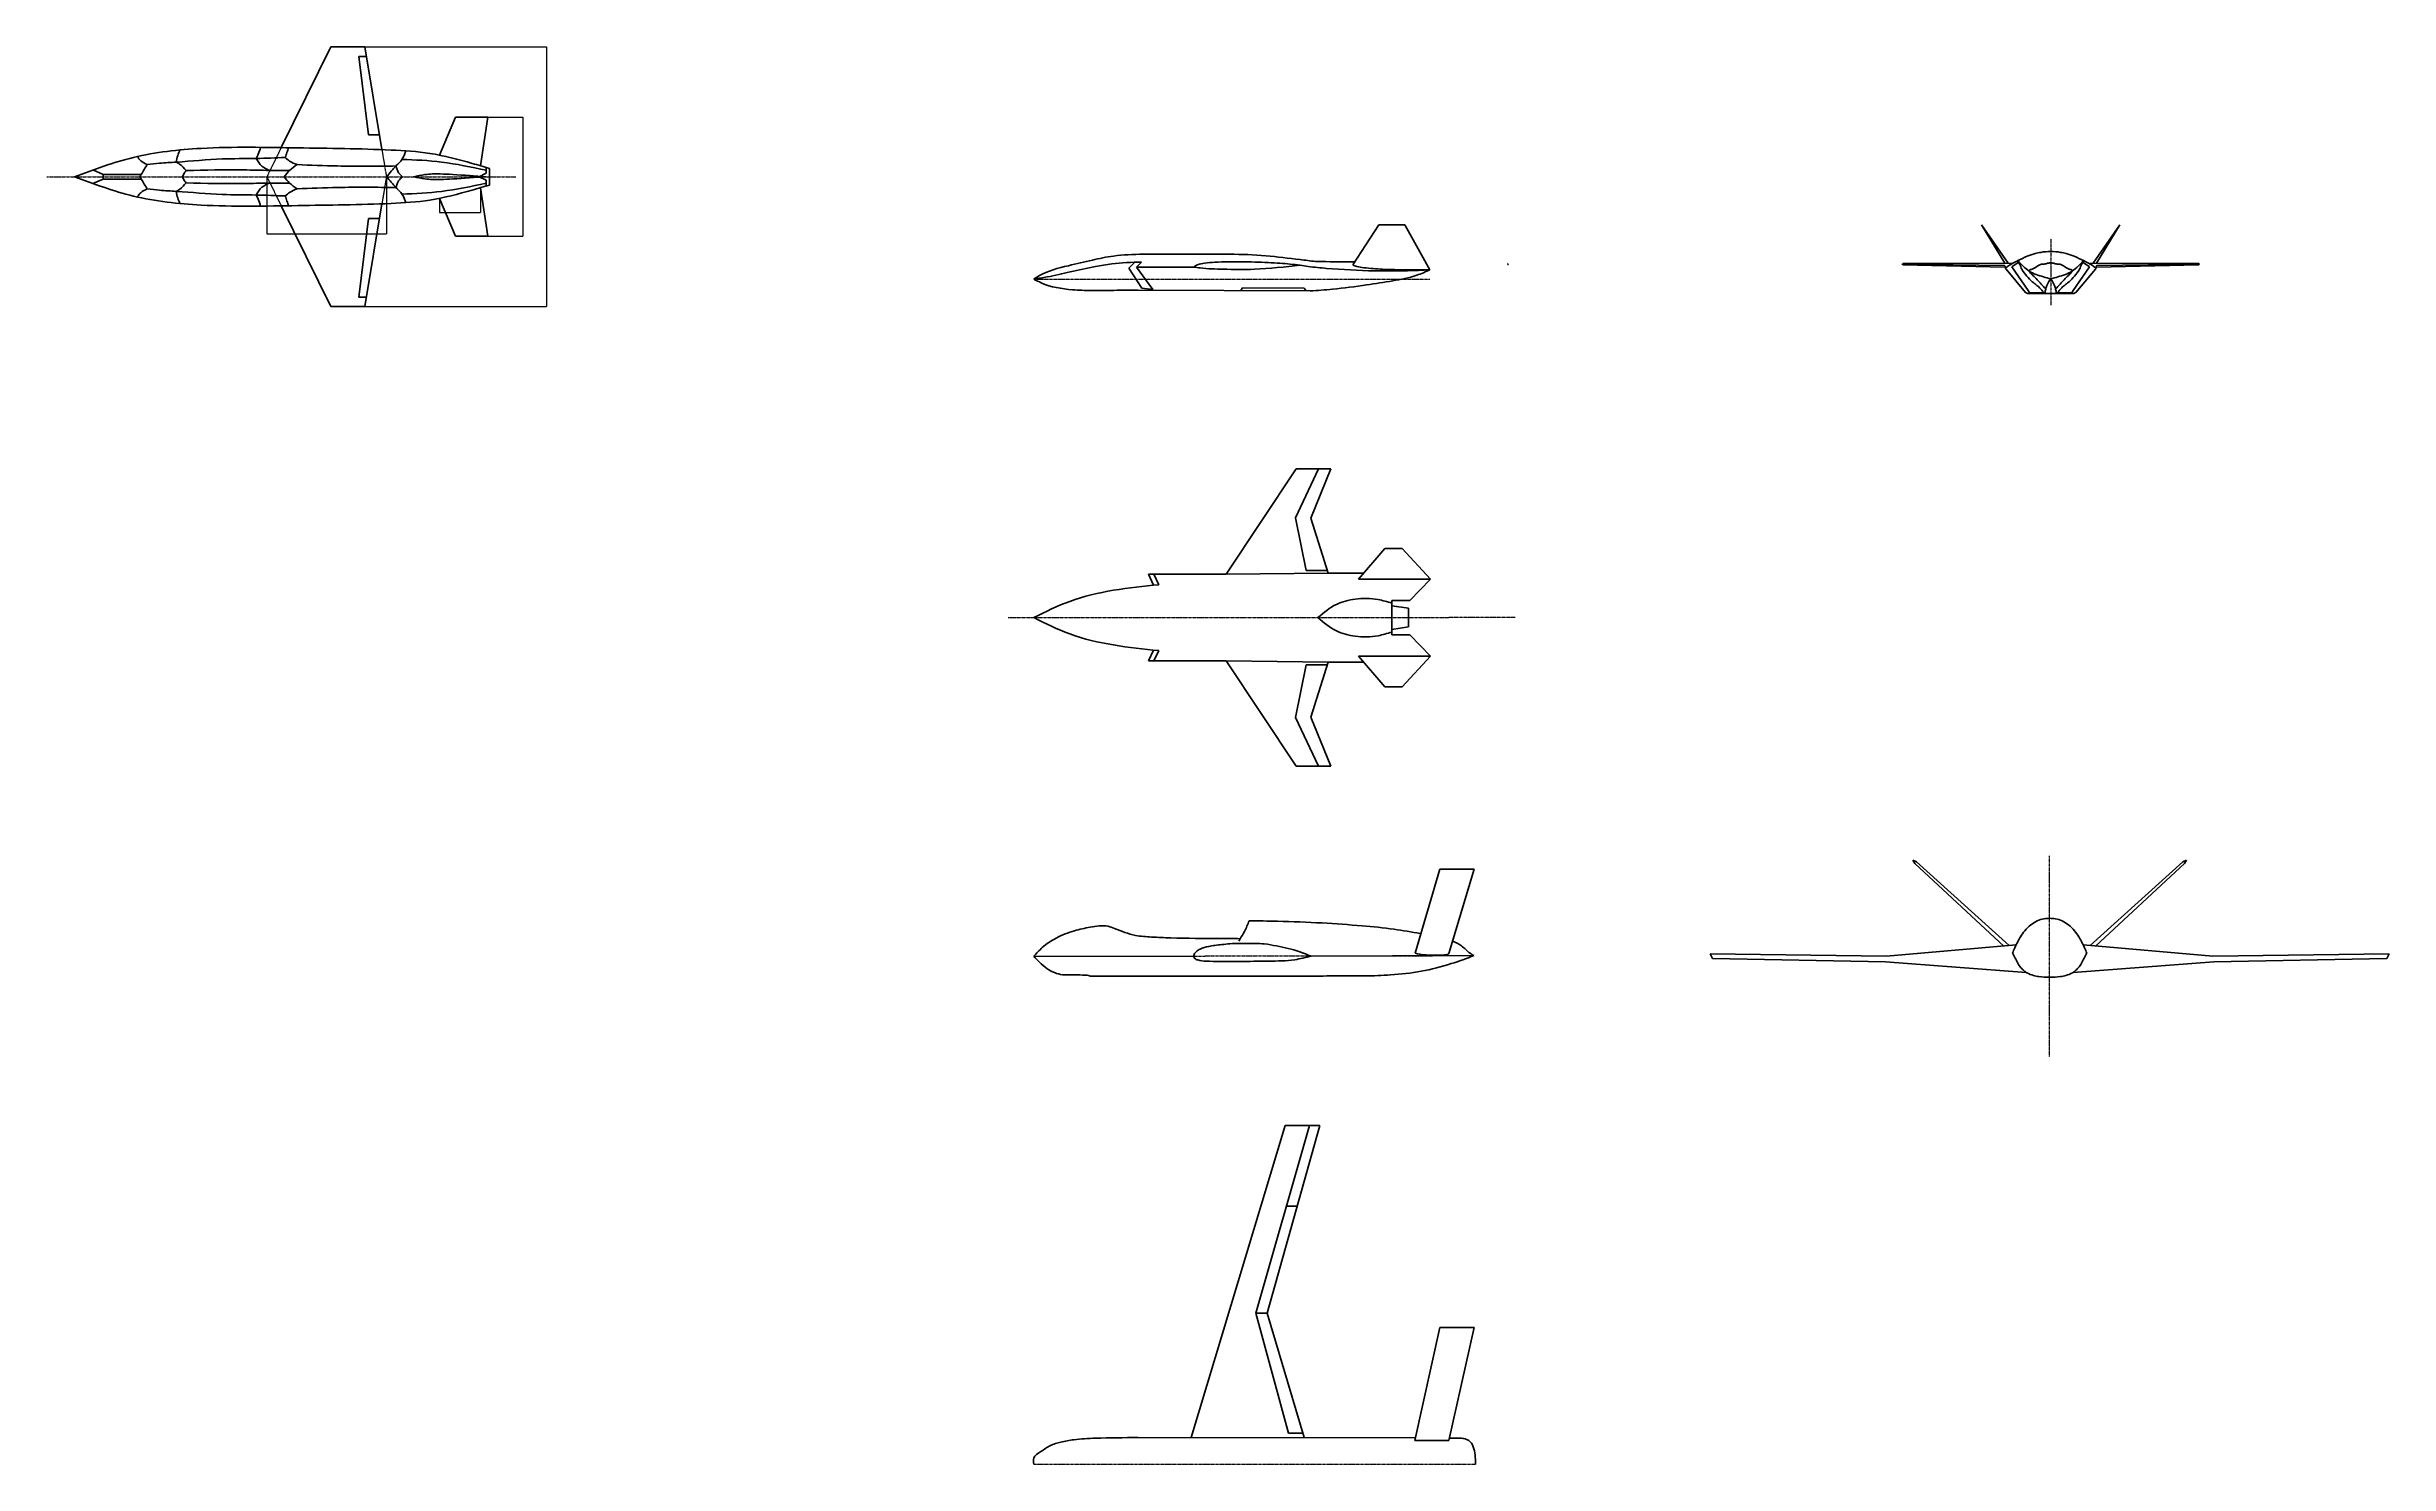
# Model space of a CAD drawing. Header units: millimetres. Extents: x 34771 to 1932156, y -475559 to 1027176.
# Drawn here: x 38559 to 107730, y -23464 to 18395 of the extents above; entities that cross this region are included whole.
import ezdxf

# ---------------------------------------------------------------- set-up
doc = ezdxf.new("R2010")
doc.units = ezdxf.units.MM
doc.linetypes.add('CENTER', pattern=[2, 1.25, -0.25, 0.25, -0.25])
doc.linetypes.add('DASHED', pattern=[0.75, 0.5, -0.25])
for name, color, linetype, lineweight in [('_axes (Оси)', 6, 'CENTER', 30), ('_basic (Основной)', 4, 'Continuous', 60), ('_contour (Тонкий)', 7, 'Continuous', 30), ('_invisible (Невидимый)', 1, 'DASHED', 30)]:
    doc.layers.add(name, color=color, linetype=linetype, lineweight=lineweight)
doc.styles.add('ESKD', font='eskd.shx', dxfattribs={"oblique": 15, "height": 5})
doc.dimstyles.new('ESKD', dxfattribs={"dimtxt": 5, "dimasz": 5, "dimexe": 2, "dimexo": 0, "dimgap": 2, "dimtad": 1, "dimtoh": 1, "dimzin": 12, "dimdsep": 46, "dimtxsty": 'ESKD', "dimblk1": 'OPEN', "dimblk2": 'OPEN', "dimsah": 1, "dimcen": 5, "dimclrd": 256, "dimclre": 256, "dimclrt": 2, "dimadec": 0, "dimazin": 0, "dimtfac": 1, "dimtmove": 0, "dimatfit": 3, "dimldrblk": 'OPEN', "dimfxl": 1, "dimtolj": 1, "dimtzin": 12, "dimlwd": -1, "dimlwe": -1, "dimarcsym": 0})

# ---------------------------------------------------------------- blocks, each defined once
blk = doc.blocks.new('_OPEN')
at = {"color": 0, "linetype": 'ByBlock'}
for p, q in [((-1, 0), (0, 0)), ((0, 0), (-1, 0)), ((0, 0), (-1, 0))]:
    blk.add_line(p, q, dxfattribs=at)
blk = doc.blocks.new('*D45')
at = {"layer": '_contour (Тонкий)', "transparency": 16777216}
for p, q in [((47947, 18395), (53319, 18395)), ((53317, 18390), (53317, 10727)), ((47947, 10722), (53319, 10722))]:
    blk.add_line(p, q, dxfattribs=at)
at = {"layer": 'Defpoints', "color": 0, "transparency": 16777216}
for p in [(47947, 18395), (47947, 10722), (53317, 10722)]:
    blk.add_point(p, dxfattribs=at)
at = {"layer": '_contour (Тонкий)', "transparency": 16777216, "xscale": 5, "yscale": 5, "zscale": 5}
for p, rotation in [((53317, 18395), 90), ((53317, 10722), 270)]:
    blk.add_blockref('_OPEN', p, dxfattribs=dict(at, rotation=rotation))
at = {"layer": '_contour (Тонкий)', "color": 2, "transparency": 16777216, "insert": (53313, 14559), "char_height": 5, "attachment_point": 5, "rotation": 90, "style": 'ESKD'}
blk.add_mtext('\\A1;7672.52', dxfattribs=at)
blk = doc.blocks.new('*D47')
at = {"layer": '_contour (Тонкий)', "transparency": 16777216}
for p, q in [((51586, 16314), (52613, 16314)), ((52611, 16309), (52611, 12808)), ((51586, 12803), (52613, 12803))]:
    blk.add_line(p, q, dxfattribs=at)
at = {"layer": 'Defpoints', "color": 0, "transparency": 16777216}
for p in [(51586, 16314), (51586, 12803), (52611, 12803)]:
    blk.add_point(p, dxfattribs=at)
at = {"layer": '_contour (Тонкий)', "transparency": 16777216, "xscale": 5, "yscale": 5, "zscale": 5}
for p, rotation in [((52611, 16314), 90), ((52611, 12803), 270)]:
    blk.add_blockref('_OPEN', p, dxfattribs=dict(at, rotation=rotation))
at = {"layer": '_contour (Тонкий)', "color": 2, "transparency": 16777216, "insert": (52606, 14559), "char_height": 5, "attachment_point": 5, "rotation": 90, "style": 'ESKD'}
blk.add_mtext('\\A1;3510.81', dxfattribs=at)
blk = doc.blocks.new('*D57')
at = {"layer": '_contour (Тонкий)', "transparency": 16777216}
for p, q in [((45056, 14559), (45056, 12871)), ((48591, 14559), (48591, 12871)), ((45061, 12873), (48586, 12873))]:
    blk.add_line(p, q, dxfattribs=at)
at = {"layer": 'Defpoints', "color": 0, "transparency": 16777216}
for p in [(45056, 14559), (48591, 14559), (48591, 12873)]:
    blk.add_point(p, dxfattribs=at)
at = {"layer": '_contour (Тонкий)', "transparency": 16777216, "xscale": 5, "yscale": 5, "zscale": 5, "rotation": 180}
blk.add_blockref('_OPEN', (45056, 12873), dxfattribs=at)
at = {"layer": '_contour (Тонкий)', "transparency": 16777216, "xscale": 5, "yscale": 5, "zscale": 5}
blk.add_blockref('_OPEN', (48591, 12873), dxfattribs=at)
at = {"layer": '_contour (Тонкий)', "color": 2, "transparency": 16777216, "insert": (46823, 12877), "char_height": 5, "attachment_point": 5, "style": 'ESKD'}
blk.add_mtext('\\A1;3535.42', dxfattribs=at)
blk = doc.blocks.new('*D59')
at = {"layer": '_contour (Тонкий)', "transparency": 16777216}
for p, q in [((50152, 13920), (50152, 13501)), ((51366, 14236), (51366, 13501)), ((50157, 13503), (51361, 13503))]:
    blk.add_line(p, q, dxfattribs=at)
at = {"layer": 'Defpoints', "color": 0, "transparency": 16777216}
for p in [(50152, 13920), (51366, 14236), (51366, 13503)]:
    blk.add_point(p, dxfattribs=at)
at = {"layer": '_contour (Тонкий)', "transparency": 16777216, "xscale": 5, "yscale": 5, "zscale": 5, "rotation": 180}
blk.add_blockref('_OPEN', (50152, 13503), dxfattribs=at)
at = {"layer": '_contour (Тонкий)', "transparency": 16777216, "xscale": 5, "yscale": 5, "zscale": 5}
blk.add_blockref('_OPEN', (51366, 13503), dxfattribs=at)
at = {"layer": '_contour (Тонкий)', "color": 2, "transparency": 16777216, "insert": (50759, 13508), "char_height": 5, "attachment_point": 5, "style": 'ESKD'}
blk.add_mtext('\\A1;1214.17', dxfattribs=at)

msp = doc.modelspace()

# ---------------------------------------------------------------- linework, layer by layer
at = {"layer": '_axes (Оси)', "transparency": 33554687}
for p, q in [((38559.166, 14558.697), (52413.58, 14558.697)), ((97734.313, 12725.638), (97734.313, 10770.429)), ((67704.313, 11537.036), (79404.331, 11537.036)), ((66943.143, 1537.036), (79966.093, 1537.036)), ((81921.302, 1537.036), (79966.093, 1537.036)), ((97704.313, -11433.128), (97704.313, -5493.693)), ((67704.313, -8463.41), (80704.299, -8444.346)), ((67704.313, -23463.857), (80752.136, -23463.857))]:
    msp.add_line(p, q, dxfattribs=at)
at = {"layer": '_basic (Основной)', "transparency": 33554687}
for p, q in [((46941.944, 18394.958), (45478.302, 15418.422)), ((46941.944, 18394.958), (47946.883, 18394.958)), ((47993.925, 18112.867), (47770.744, 18112.867)), ((48059.358, 15792.489), (47770.744, 18112.867)), ((47946.883, 18394.958), (48453.133, 15359.174)), ((50630.338, 16314.1), (50152.139, 15197.814)), ((50630.338, 16314.1), (51585.776, 16314.1)), ((51585.776, 16314.1), (51366.308, 14881.714)), ((48380.873, 15792.489), (48059.358, 15792.489)), ((40220.802, 14628.697), (39921.173, 14758.509)), ((40220.802, 14558.697), (40220.802, 14628.697)), ((40220.802, 14628.697), (41348.189, 14628.697)), ((40220.802, 14558.697), (40220.802, 14488.697)), ((51529.3, 14661.829), (51327.856, 14558.697)), ((51529.3, 14455.565), (51327.856, 14558.697)), ((51529.3, 14833.792), (51529.3, 14661.829)), ((51629.626, 14804.193), (51629.626, 14558.697)), ((51629.626, 14313.202), (51629.626, 14558.697)), ((40220.802, 14488.697), (39921.173, 14358.886)), ((40220.802, 14488.697), (41348.189, 14488.697)), ((50630.338, 12803.294), (50152.139, 13919.581)), ((51585.776, 12803.294), (51366.308, 14235.68)), ((51529.3, 14283.602), (51529.3, 14455.565)), ((46941.944, 10722.436), (45478.302, 13698.973)), ((48059.358, 13324.905), (47770.744, 11004.527)), ((47946.883, 10722.436), (48453.133, 13758.221)), ((48380.873, 13324.905), (48059.358, 13324.905)), ((50630.338, 12803.294), (51585.776, 12803.294)), ((77889.713, 13136.327), (77128.669, 11954.24)), ((78665.614, 13137.65), (77889.713, 13136.327)), ((79404.331, 11810.036), (78665.137, 13137.65)), ((95692.425, 13136.989), (96380.079, 12003.895)), ((95692.425, 13136.989), (96477.219, 12004.188)), ((99776.201, 13136.989), (98991.407, 12004.188)), ((99776.201, 13136.989), (99088.547, 12003.895)), ((70512.176, 11862.346), (70690.52, 12031.92)), ((70897.329, 11267.613), (70512.176, 11862.346)), ((70888.278, 12037.946), (70736.337, 11891.834)), ((70736.337, 11891.834), (71217.845, 11232.73)), ((70736.337, 11891.834), (72420.812, 11891.834)), ((70935.533, 12271.285), (72926.452, 12271.285)), ((75810.515, 11902.754), (75571.016, 11947.474)), ((81715.491, 11994.801), (81691.657, 11979.17)), ((81691.657, 11979.17), (81721.356, 11958.966)), ((96375.376, 11936.862), (93341.922, 11979.17)), ((96614.033, 12004.601), (93365.756, 11994.801)), ((93371.621, 11958.966), (96380.656, 11886.702)), ((96400.185, 11907.248), (96375.376, 11936.862)), ((96380.656, 11886.702), (96400.185, 11907.248)), ((96380.656, 11886.702), (96405.565, 11860.231)), ((96415.192, 11828.5), (96994.142, 11140.859)), ((96775.018, 12021.632), (96585.178, 11895.017)), ((96585.178, 11895.017), (97065.902, 11199.989)), ((98883.448, 11895.017), (98402.724, 11199.989)), ((99053.434, 11828.5), (98474.484, 11140.859)), ((98693.608, 12021.632), (98883.448, 11895.017)), ((98854.593, 12004.601), (102102.87, 11994.801)), ((99087.971, 11886.702), (99063.061, 11860.231)), ((99068.441, 11907.248), (99093.25, 11936.862)), ((99087.971, 11886.702), (99068.441, 11907.248)), ((102097.005, 11958.966), (99087.971, 11886.702)), ((99093.25, 11936.862), (102126.704, 11979.17)), ((102126.704, 11979.17), (102097.005, 11958.966)), ((102102.87, 11994.801), (102126.704, 11979.17)), ((67704.313, 11537.036), (67734.313, 11537.036)), ((70773.327, 11210.741), (75867.066, 11186.106)), ((71217.845, 11232.73), (70897.329, 11267.613)), ((73866.576, 11277.194), (73819.188, 11196.01)), ((75689.014, 11272.248), (73866.576, 11277.194)), ((75749.781, 11186.673), (75689.014, 11272.248)), ((97065.902, 11199.989), (97112.758, 11132.244)), ((97074.496, 11108.328), (97734.313, 11108.328)), ((97112.758, 11132.244), (97539.481, 11132.244)), ((98394.13, 11108.328), (97734.313, 11108.328)), ((98355.868, 11132.244), (97929.145, 11132.244)), ((98402.724, 11199.989), (98355.868, 11132.244)), ((46941.944, 10722.436), (47946.883, 10722.436)), ((47993.925, 11004.527), (47770.744, 11004.527)), ((73385.208, 2816.351), (75449.808, 5928.38)), ((75429.188, 4483.08), (76114.202, 5928.38)), ((75449.808, 5928.38), (76476.186, 5928.38)), ((76476.186, 5928.38), (75886.897, 4471.837)), ((75429.188, 4483.08), (75748.861, 2929.441)), ((75886.897, 4471.837), (76398.135, 2855.191)), ((77298.069, 2673.051), (78073.074, 3578.925)), ((78073.074, 3578.925), (78585.148, 3578.925)), ((78585.148, 3578.925), (79415.217, 2673.051)), ((71254.202, 2816.351), (71091.619, 2816.351)), ((71241.061, 2494.542), (71091.619, 2816.351)), ((71396.175, 2510.738), (71254.202, 2816.351)), ((71254.202, 2816.351), (73385.208, 2816.351)), ((73385.208, 2816.351), (76398.135, 2855.191)), ((75748.861, 2929.441), (76374.655, 2929.441)), ((76398.135, 2855.191), (77453.896, 2855.191)), ((79415.217, 2673.051), (77298.069, 2673.051)), ((79415.217, 2673.051), (78811.244, 2045.641)), ((78275.59, 1883.743), (78275.59, 2045.641)), ((78811.244, 2045.641), (78275.59, 2045.641)), ((78766.68, 1812.134), (78275.59, 1883.743)), ((78275.59, 1883.743), (78275.59, 1537.036)), ((78275.59, 1190.329), (78275.59, 1537.036)), ((78766.68, 1812.134), (78766.68, 1537.036)), ((78766.68, 1261.938), (78766.68, 1537.036)), ((78766.68, 1261.938), (78275.59, 1190.329)), ((78275.59, 1190.329), (78275.59, 1028.431)), ((78811.244, 1028.431), (78275.59, 1028.431)), ((79415.217, 401.022), (78811.244, 1028.431)), ((71241.061, 579.53), (71091.619, 257.722)), ((71254.202, 257.722), (71091.619, 257.722)), ((71396.175, 563.334), (71254.202, 257.722)), ((71254.202, 257.722), (73385.208, 257.722)), ((73385.208, 257.722), (75449.808, -2854.308)), ((73385.208, 257.722), (76398.135, 218.882)), ((75429.188, -1409.007), (75748.861, 144.632)), ((75748.861, 144.632), (76374.655, 144.632)), ((75886.897, -1397.764), (76398.135, 218.882)), ((76398.135, 218.882), (77453.896, 218.882)), ((77298.069, 401.022), (78073.074, -504.852)), ((79415.217, 401.022), (77298.069, 401.022)), ((78585.148, -504.852), (79415.217, 401.022)), ((78073.074, -504.852), (78585.148, -504.852)), ((75429.188, -1409.007), (76114.202, -2854.308)), ((76476.186, -2854.308), (75886.897, -1397.764)), ((75449.808, -2854.308), (76476.186, -2854.308)), ((78962.98, -8376.26), (79696.95, -5890.17)), ((79696.95, -5890.17), (80705.479, -5890.17)), ((80705.479, -5890.17), (79964.214, -8380.942)), ((93665.184, -5625.085), (93771.709, -5676.003)), ((93665.184, -5625.085), (93720.206, -5720.659)), ((93720.206, -5720.659), (96353.236, -8161.575)), ((93771.709, -5676.003), (96507.445, -8148.439)), ((101636.917, -5676.003), (98901.181, -8148.439)), ((101688.42, -5720.659), (99055.39, -8161.575)), ((101743.443, -5625.085), (101636.917, -5676.003)), ((101743.443, -5625.085), (101688.42, -5720.659)), ((92882.203, -8457.259), (96712.92, -8130.935)), ((102526.423, -8457.259), (98695.706, -8130.935)), ((67704.313, -8463.41), (72429.711, -8470.199)), ((75892.128, -8459.149), (80704.299, -8444.346)), ((87678.683, -8396.07), (92882.203, -8457.259)), ((87742.781, -8530.751), (87678.683, -8396.07)), ((87742.781, -8530.751), (92856.186, -8628.27)), ((92856.186, -8628.27), (97014.171, -8942.244)), ((102552.44, -8628.27), (98394.455, -8942.244)), ((107729.943, -8396.07), (102526.423, -8457.259)), ((107665.845, -8530.751), (102552.44, -8628.27)), ((107665.845, -8530.751), (107729.943, -8396.07)), ((69379.562, -9051.04), (76249.957, -9047.467)), ((72347.294, -22678.25), (75132.128, -13459.705)), ((74263.725, -19001.134), (75845.955, -13459.705)), ((76156.465, -13459.705), (74591.99, -19001.134)), ((75132.128, -13459.705), (76156.465, -13459.705)), ((75164.638, -15845.876), (75482.793, -15845.876)), ((74591.99, -19001.134), (74263.725, -19001.134)), ((74263.725, -19001.134), (75223.744, -22544.962)), ((74591.99, -19001.134), (75687.747, -22675.379)), ((78956.131, -22767.357), (79696.95, -19424.728)), ((79696.95, -19424.728), (80705.479, -19424.728)), ((79964.214, -22767.357), (80705.479, -19424.728)), ((70783.68, -22679.532), (78973.207, -22690.31)), ((75223.744, -22544.962), (75648.853, -22544.962)), ((78956.131, -22767.357), (79964.214, -22767.357)), ((80268.772, -22692.015), (79980.88, -22692.204))]:
    msp.add_line(p, q, dxfattribs=at)
for points in [[(39378.228, 14558.697), (41117.32, 15129.458), (43116.123, 15396.371), (45970.458, 15410.554), (48722.626, 15348.014), (49873.13, 15247.874), (51123.766, 14952.118), (51629.626, 14804.193)], [(42500.73, 15351.709), (42422.543, 15185.395), (42382.296, 14990.495)], [(44871.95, 15426.275), (44800.068, 15222.79), (44741.695, 15098.35)], [(45691.625, 15415.006), (45650.935, 15277.013), (45598.943, 15127.628)], [(49162.763, 15323.959), (49076.307, 15117.28), (48871.757, 14876.938), (48590.977, 14558.697)], [(39378.228, 14558.697), (41117.32, 13987.937), (43116.123, 13721.023), (45970.458, 13706.84), (48722.626, 13769.38), (49873.13, 13869.52), (51123.766, 14165.276), (51629.626, 14313.202)], [(41229.983, 15155.878), (41334.187, 15029.665), (41521.831, 14916.708)], [(41521.831, 14916.708), (41435.131, 14776.921), (41308.186, 14558.697)], [(41521.831, 14200.686), (41435.131, 14340.474), (41308.186, 14558.697)], [(41521.831, 14916.708), (41888.05, 14957.137), (42382.296, 14990.495), (43739.261, 15082.664), (44741.695, 15098.35), (45598.943, 15127.628)], [(42382.296, 14990.495), (42478.49, 14931.367), (42674.112, 14738.387)], [(42674.112, 14738.387), (42622.312, 14675.868), (42563.352, 14558.697)], [(42674.112, 14379.008), (42622.312, 14441.526), (42563.352, 14558.697)], [(42674.112, 14738.387), (44370.568, 14760.378), (45136.811, 14746.434), (45727.746, 14746.434)], [(44741.695, 15098.35), (44912.474, 14871.389), (45136.811, 14746.434)], [(45947.12, 14916.922), (45727.746, 14746.496), (45567.844, 14558.697)], [(45947.12, 14200.472), (45727.746, 14370.898), (45567.844, 14558.697)], [(45598.943, 15127.628), (45729.116, 15022.077), (45947.12, 14916.922)], [(45947.12, 14916.922), (47144.328, 14876.255), (48871.757, 14876.255)], [(49162.763, 13793.435), (49076.307, 14000.115), (48871.757, 14240.457), (48590.977, 14558.697)], [(48871.094, 14876.248), (48946.89, 14678.807), (49066.198, 14558.697)], [(48871.094, 14241.146), (48946.89, 14438.587), (49066.198, 14558.697)], [(49046.398, 15071.444), (50216.423, 14991.894), (51529.3, 14747.811)], [(49390.053, 14558.697), (49721.688, 14622.475), (50176.649, 14642.196), (50547.384, 14624.854), (51527.459, 14558.697)], [(49390.053, 14558.697), (49721.688, 14494.92), (50176.649, 14475.198), (50547.384, 14492.54), (51527.459, 14558.697)], [(41229.983, 13961.517), (41334.187, 14087.73), (41521.831, 14200.686)], [(41521.831, 14200.686), (41888.05, 14160.257), (42382.296, 14126.9), (43739.261, 14034.73), (44741.695, 14019.044), (45598.943, 13989.766)], [(42382.296, 14126.9), (42478.49, 14186.028), (42674.112, 14379.008)], [(42500.73, 13765.686), (42422.543, 13932), (42382.296, 14126.9)], [(42674.112, 14379.008), (44370.568, 14357.016), (45136.811, 14370.96), (45727.746, 14370.96)], [(44741.695, 14019.044), (44912.474, 14246.006), (45136.811, 14370.96)], [(44871.95, 13691.12), (44800.068, 13894.604), (44741.695, 14019.044)], [(45598.943, 13989.766), (45729.116, 14095.317), (45947.12, 14200.472)], [(45691.625, 13702.388), (45650.935, 13840.381), (45598.943, 13989.766)], [(45947.12, 14200.472), (47144.328, 14241.139), (48871.757, 14241.139)], [(49046.398, 14045.95), (50216.423, 14125.5), (51529.3, 14369.584)], [(67704.313, 11537.036), (67851.395, 11628.458), (68726.863, 11932.004), (69434.649, 12097.758), (70054.6, 12216.907), (70935.533, 12271.285)], [(67704.313, 11537.036), (68099.237, 11599.834), (68779.482, 11745.672), (69525.543, 11903.326), (70008.225, 11984.098), (70888.278, 12037.946)], [(72420.812, 11891.834), (72543.482, 11959.436), (72747.751, 12008.92)], [(72420.812, 11891.834), (72613.141, 11865.976), (73304.855, 11826.745), (74219.646, 11826.2), (75571.016, 11947.474)], [(72747.751, 12008.92), (73054.235, 12032.339), (73828.1, 12045.93), (74632.566, 12025), (74974.251, 12004.221), (75571.016, 11947.474)], [(72926.452, 12271.285), (73488.815, 12270.394), (74555.199, 12224.301), (75567.762, 12110.53), (76020.874, 12055.574)], [(79404.331, 11810.036), (79062.55, 11794.305), (77767.246, 11780.157), (76353.174, 11853.237), (75810.515, 11902.754)], [(75867.066, 11186.106), (76524.432, 11236.277), (77533.552, 11364.084), (78305.098, 11485.14), (79013.753, 11648.757), (79404.331, 11810.036)], [(76020.874, 12055.574), (76207.725, 12052.49), (77209.058, 12049.539)], [(77128.669, 11954.24), (77249.271, 11908.166), (77452.109, 11871.781), (78006.015, 11830.199), (79404.331, 11810.036)], [(96414.96, 11872.497), (96406.713, 11862.782), (96404.4, 11847.76), (96415.192, 11828.5)], [(96414.96, 11872.497), (96615.712, 12005.523), (96769.043, 12079.894), (97043.719, 12210.339), (97276.809, 12288.679), (97440.637, 12325.945), (97734.313, 12353.437)], [(97539.481, 11132.244), (97448.337, 11233.639), (97358.504, 11326.039), (97234.574, 11422.371), (97069.259, 11579.335), (96925.002, 11761.514), (96850.755, 11898.914), (96807.478, 11988.693), (96777.315, 12019.493), (96760.267, 12039.808), (96756.988, 12058.156), (96769.043, 12079.894)], [(97734.313, 11537.036), (97520.209, 11601.362), (97097.027, 11773.574), (96769.043, 12079.894)], [(97100.193, 11771.552), (97101.156, 11792.606), (97114.161, 11804.345), (97159.469, 11820.696), (97209.811, 11837.886), (97283.646, 11880.232), (97437.761, 11966.724), (97456.22, 11975.109), (97514.533, 11981.398), (97574.524, 11983.494), (97663.881, 12008.231), (97694.725, 12013.852), (97716.959, 12019.302), (97734.313, 12019.302)], [(97114.424, 11739.43), (97105.493, 11753.258), (97100.193, 11771.552)], [(99053.667, 11872.497), (98852.914, 12005.523), (98699.583, 12079.894), (98424.907, 12210.339), (98191.817, 12288.679), (98027.989, 12325.945), (97734.313, 12353.437)], [(97734.313, 11537.036), (97948.417, 11601.362), (98371.599, 11773.574), (98699.583, 12079.894)], [(98368.433, 11771.552), (98367.47, 11792.606), (98354.465, 11804.345), (98309.157, 11820.696), (98258.815, 11837.886), (98184.98, 11880.232), (98030.865, 11966.724), (98012.406, 11975.109), (97954.093, 11981.398), (97894.102, 11983.494), (97804.745, 12008.231), (97773.901, 12013.852), (97751.667, 12019.302), (97734.313, 12019.302)], [(97929.145, 11132.244), (98020.289, 11233.639), (98110.122, 11326.039), (98234.052, 11422.371), (98399.367, 11579.335), (98543.625, 11761.514), (98617.871, 11898.914), (98661.148, 11988.693), (98691.311, 12019.493), (98708.36, 12039.808), (98711.638, 12058.156), (98699.583, 12079.894)], [(98354.202, 11739.43), (98363.134, 11753.258), (98368.433, 11771.552)], [(99053.667, 11872.497), (99061.913, 11862.782), (99064.226, 11847.76), (99053.434, 11828.5)], [(67704.313, 11537.036), (67926.611, 11423.514), (68845.539, 11222.283), (69407.516, 11198.878), (70160.524, 11203.911), (70773.327, 11210.741)], [(96994.142, 11140.859), (97011.303, 11126.151), (97043.481, 11112.203), (97074.496, 11108.328)], [(97587.616, 11240.584), (97453.845, 11388.243), (97212.257, 11642.654), (97114.424, 11739.43)], [(97734.313, 11537.036), (97700.272, 11496.197), (97623.216, 11342.814), (97587.616, 11240.584), (97570.349, 11108.328)], [(97734.313, 11537.036), (97768.354, 11496.197), (97845.411, 11342.814), (97881.01, 11240.584), (97898.277, 11108.328)], [(97881.01, 11240.584), (98014.782, 11388.243), (98256.369, 11642.654), (98354.202, 11739.43)], [(98474.484, 11140.859), (98457.323, 11126.151), (98425.145, 11112.203), (98394.13, 11108.328)], [(67704.313, 1537.036), (68768.154, 2018.114), (71396.175, 2510.738)], [(76096.724, 1537.036), (76641.93, 1930.037), (77197.132, 2083.052), (77872.269, 2071.06), (78275.59, 1964.692)], [(67704.313, 1537.036), (68768.154, 1055.958), (71396.175, 563.334)], [(76096.724, 1537.036), (76641.93, 1144.036), (77197.132, 991.02), (77872.269, 1003.012), (78275.59, 1109.38)], [(67704.313, -8463.41), (67953.38, -8208.472), (68367.414, -7925.036), (68903.712, -7710.245), (69369.709, -7605.86), (69898.477, -7577.495), (70089.294, -7641.732), (70712.633, -7846.486), (71182.647, -7896.67)], [(73754.893, -8022.643), (73799.029, -7944.829), (73925.862, -7730.273), (74061.37, -7415.122)], [(74061.37, -7415.122), (74899.716, -7428.729), (76222.482, -7480.571), (77406.657, -7564.826), (78343.616, -7665.269), (79115.965, -7791.701)], [(97704.313, -7343.056), (97540.145, -7357.736), (97331.24, -7419.717), (97150.079, -7535.525), (96972.183, -7708.42), (96839.577, -7890.085), (96764.501, -8023.834), (96673.105, -8219.565), (96607.822, -8367.994)], [(97704.313, -7343.056), (97868.481, -7357.736), (98077.386, -7419.717), (98258.547, -7535.525), (98436.443, -7708.42), (98569.05, -7890.085), (98644.125, -8023.834), (98735.521, -8219.565), (98800.804, -8367.994)], [(71182.647, -7896.67), (71749.089, -7922.281), (73202.742, -7938.387), (73799.029, -7944.829)], [(72429.711, -8470.199), (72439.478, -8409.984), (72506.22, -8324.606), (72614.342, -8252.568), (72873.301, -8173.86), (73054.839, -8143.178), (73255.065, -8119.165), (73489.959, -8094.282), (73825.271, -8090.013), (74239.605, -8085.744), (74511.753, -8099.305), (74873.08, -8159.221), (75215.799, -8229.864), (75892.128, -8459.149)], [(80704.299, -8444.346), (80588.076, -8372.818), (80335.91, -8158.386), (80073.953, -8012.203)], [(67704.313, -8463.41), (67875.39, -8639.578), (68093.474, -8824.94), (68317.673, -8947.156), (68552.063, -9008.264), (68664.163, -9014.375), (68894.476, -9016.412), (69226.699, -9018.449), (69324.531, -9028.634), (69379.562, -9051.04)], [(72429.711, -8470.199), (72460.077, -8526.122), (72547.381, -8572.791), (72795.081, -8607.286), (73207.236, -8617.431), (73769.636, -8617.431), (74634.967, -8607.261), (75415.002, -8564.662), (75892.128, -8459.149)], [(76249.957, -9047.467), (77119.562, -9041.365), (77861.933, -9034.77), (78242.374, -9014.901), (79143.117, -8906.086), (80034.516, -8681.76), (80704.299, -8444.346)], [(79964.214, -8380.942), (79916.857, -8411.18), (79831.351, -8425.641), (79655.077, -8426.956), (79418.292, -8426.956), (79249.911, -8424.326), (78962.98, -8376.26)], [(96607.822, -8367.994), (96681.503, -8515.187), (96762.796, -8668.419), (96857.544, -8804.594), (96952.215, -8897.151), (97029.392, -8951.656), (97225.937, -9031.872), (97385.436, -9065.81), (97704.313, -9079.179)], [(98800.804, -8367.994), (98727.123, -8515.187), (98645.83, -8668.419), (98551.082, -8804.594), (98456.411, -8897.151), (98379.234, -8951.656), (98182.689, -9031.872), (98023.19, -9065.81), (97704.313, -9079.179)], [(67704.313, -23463.857), (67704.313, -23281.58), (67914.418, -23091.957), (68198.678, -22910.581), (68503.537, -22811.648), (68886.67, -22741.571), (69525.225, -22696.226), (70783.68, -22679.532)], [(80268.772, -22692.015), (80404.588, -22710.153), (80549.172, -22767.332), (80682.358, -22949.531), (80735.433, -23186.867), (80752.136, -23463.857)]]:
    msp.add_spline(points, degree=3, dxfattribs=at)
at = {"layer": '_invisible (Невидимый)', "transparency": 33554687}
for p, q in [((45478.302, 15418.422), (45055.552, 14558.697)), ((48453.133, 15359.174), (48586.621, 14558.697)), ((45055.552, 14558.697), (45478.302, 13698.973)), ((48586.621, 14558.697), (48453.133, 13758.221))]:
    msp.add_line(p, q, dxfattribs=at)

# ---------------------------------------------------------------- dimensions: what is measured, and where the dimension line sits
at = {"layer": '_contour (Тонкий)', "transparency": 33554687}
for base, p1, p2, picture, middle in [((53317.231, 10722.436), (47946.883, 18394.958), (47946.883, 10722.436), '*D45', (53312.731, 14558.697)), ((52610.618, 12803.294), (51585.776, 16314.1), (51585.776, 12803.294), '*D47', (52606.118, 14558.697))]:
    dim = msp.add_linear_dim(base=base, p1=p1, p2=p2, angle=90, dimstyle='ESKD', dxfattribs=at)
    dim.commit()
    dim.dimension.update_dxf_attribs({"geometry": picture, "text_midpoint": middle})
for base, p1, p2, picture, middle in [((48590.9773, 12872.9611), (45055.5525, 14558.6971), (48590.9773, 14558.6971), '*D57', (46823.2649, 12877.4611)), ((51366.308, 13503.1), (50152.139, 13919.581), (51366.308, 14235.68), '*D59', (50759.223, 13507.6))]:
    dim = msp.add_linear_dim(base=base, p1=p1, p2=p2, dimstyle='ESKD', dxfattribs=at)
    dim.commit()
    dim.dimension.update_dxf_attribs({"geometry": picture, "text_midpoint": middle})

doc.saveas('drawing.dxf')
